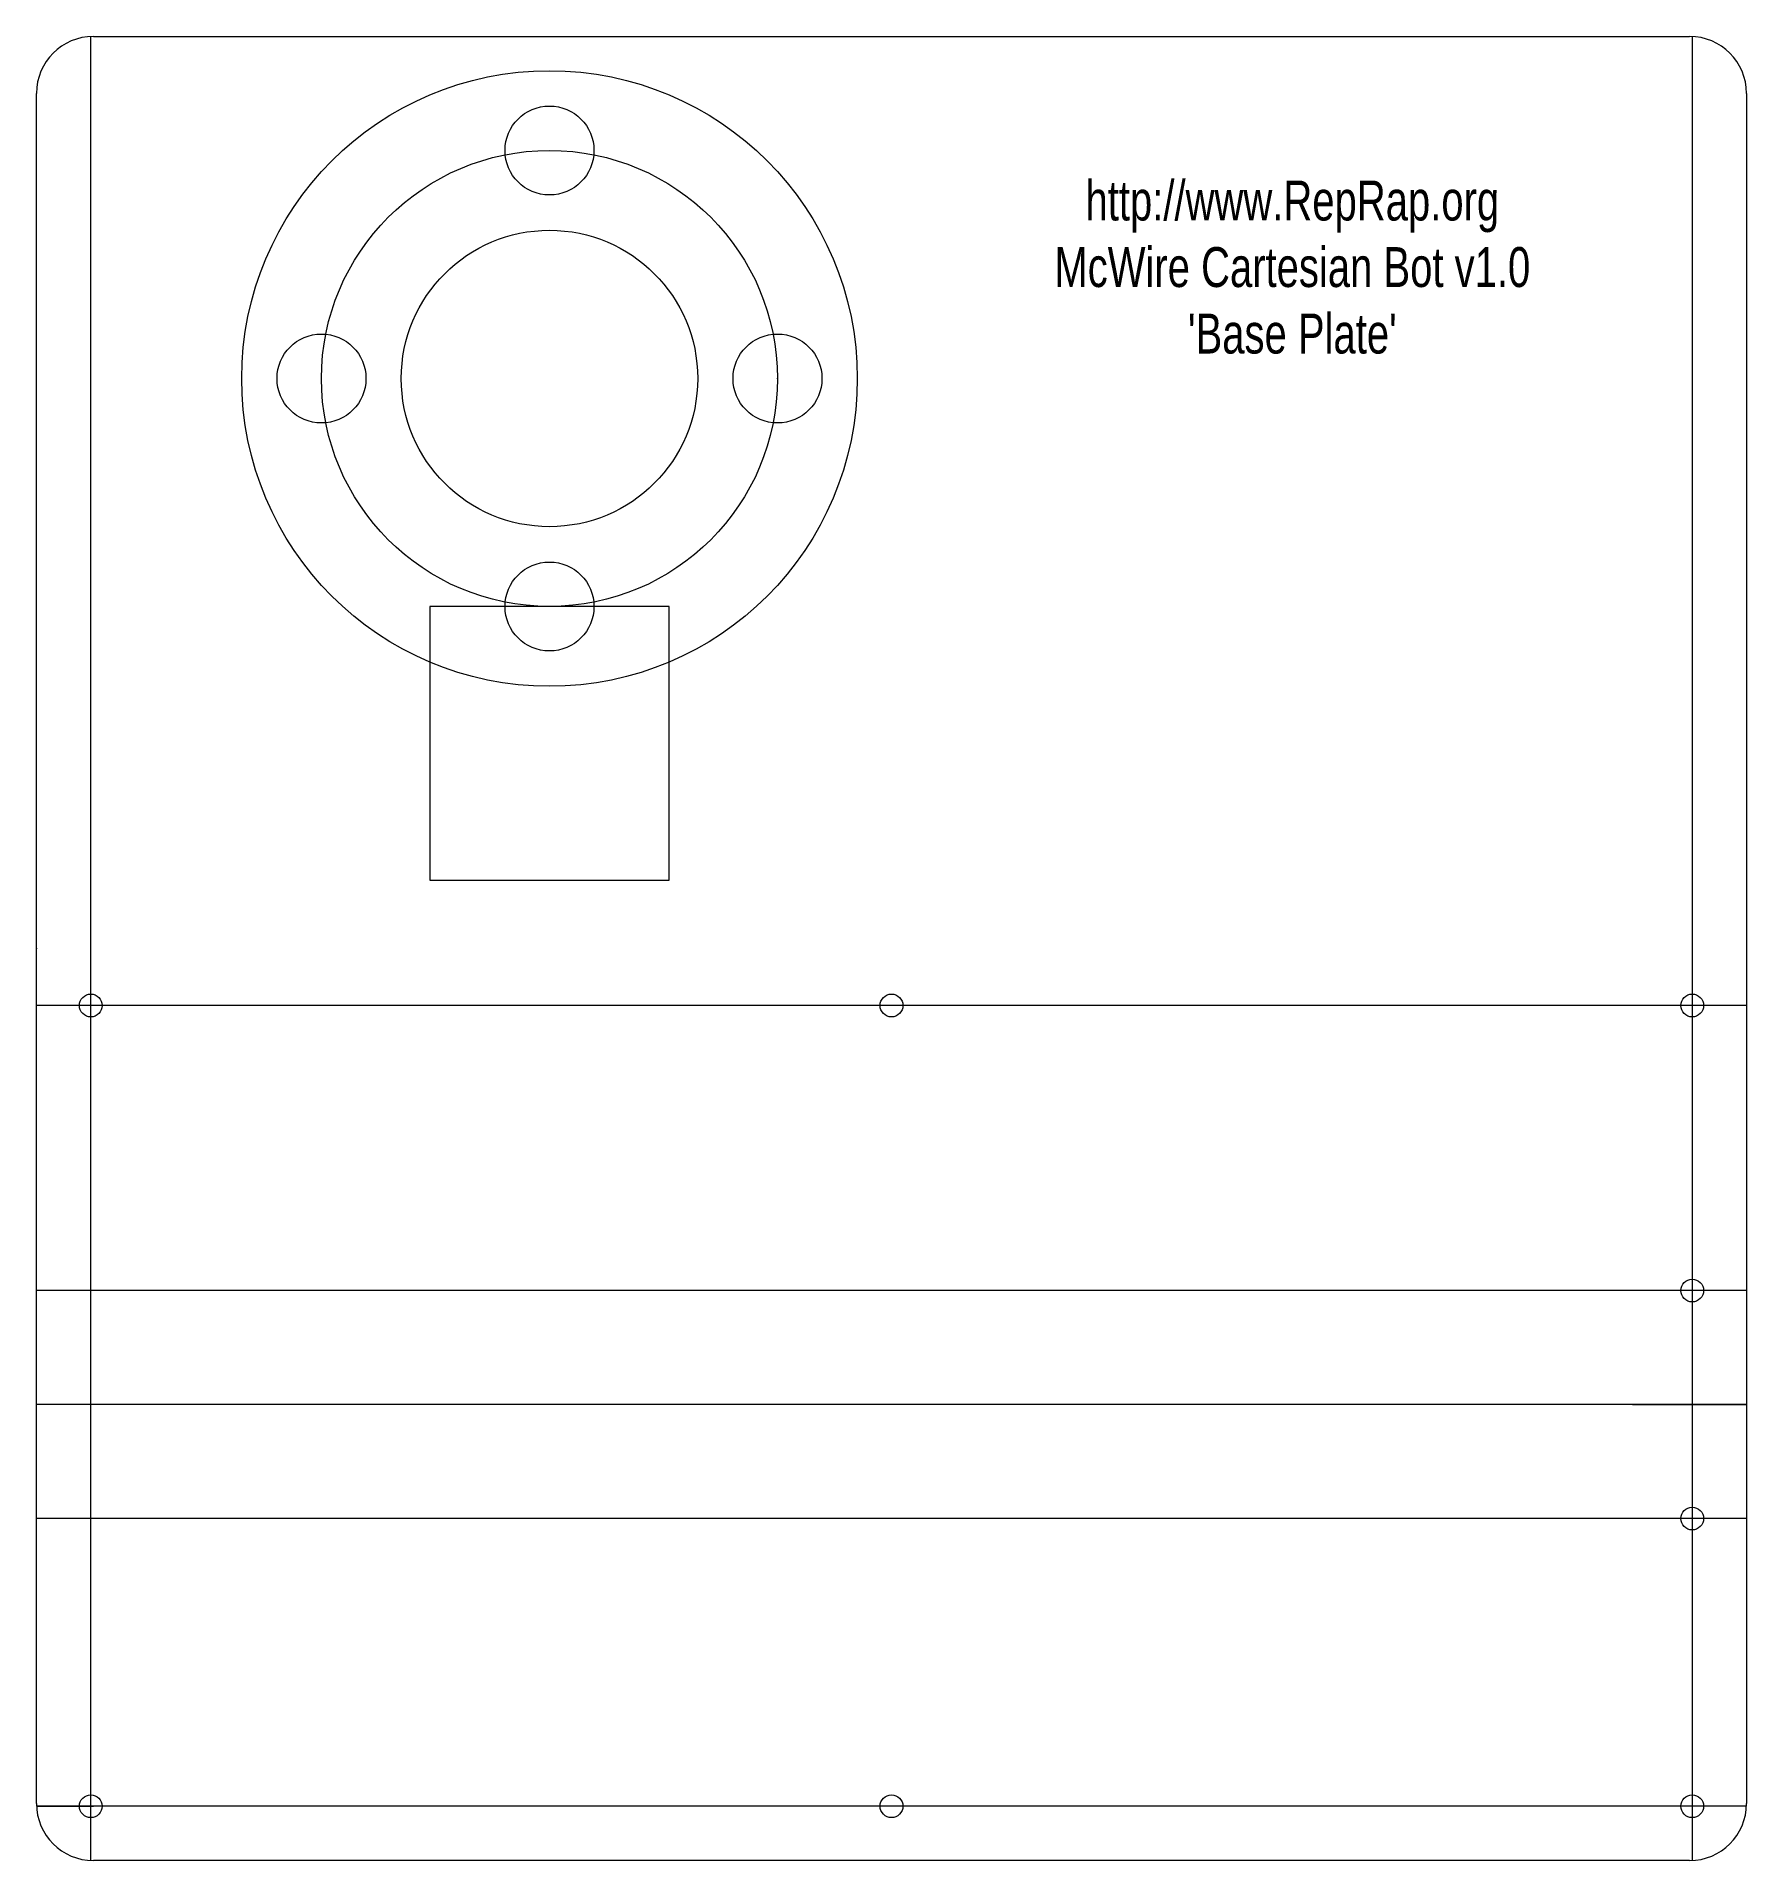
# Model space of a CAD drawing. Header units: millimetres. Extents: x 0 to 300, y -20 to 300.
import ezdxf

# ---------------------------------------------------------------- set-up
doc = ezdxf.new("R2010")
doc.units = ezdxf.units.MM
doc.layers.get('0').update_dxf_attribs({"linetype": 'CONTINUOUS', "lineweight": 0})
for name, color, linetype, lineweight in [('Cuts', 1, 'CONTINUOUS', 0), ('Drawing Structure', 4, 'CONTINUOUS', 0), ('Text', 4, 'CONTINUOUS', 0)]:
    doc.layers.add(name, color=color, linetype=linetype, lineweight=lineweight)
doc.styles.get("Standard").update_dxf_attribs({"font": 'txt', "width": 0.75})

msp = doc.modelspace()

# ---------------------------------------------------------------- linework, layer by layer
msp.add_point((130, 240))
at = {"layer": 'Cuts'}
for p, q in [((10, 300), (290, 300)), ((0, -10), (0, 290)), ((300, 290), (300, -10)), ((290, -20), (10, -20))]:
    msp.add_line(p, q, dxfattribs=at)
for centre, radius in [((90, 280), 7.8), ((50, 240), 7.8), ((130, 240), 7.8), ((90, 200), 7.8), ((9.525, 130), 2), ((150, 130), 2), ((290.475, 130), 2), ((290.475, 80), 2), ((290.475, 40), 2), ((9.525, -10.475), 2), ((150, -10.475), 2), ((290.475, -10.475), 2)]:
    msp.add_circle(centre, radius, dxfattribs=at)
for centre, start, end in [((10, 290), 90, 180), ((290, 290), 0, 90), ((10, -10), 180, 270), ((290, -10), 270, 0)]:
    msp.add_arc(centre, 10, start, end, dxfattribs=at)
msp.add_point((0, 140), dxfattribs=at)
at = {"layer": 'Drawing Structure'}
for p, q in [((9.525, -20), (9.525, 300)), ((290.475, 300), (290.475, -20)), ((111, 200), (69, 200)), ((69, 200), (69, 152)), ((111, 152), (111, 200)), ((69, 152), (111, 152)), ((300, 130), (0, 130)), ((300, 80), (0, 80)), ((300, 60), (0, 60)), ((280, 60), (300, 60)), ((300, 40), (0, 40)), ((300, -10.475), (0, -10.475)), ((0, -10.475), (10, -10.475)), ((0, -10.475), (10, -10.475))]:
    msp.add_line(p, q, dxfattribs=at)
for radius in [54, 40, 26]:
    msp.add_circle((90, 240), radius, dxfattribs=at)

# ---------------------------------------------------------------- texts
at = {"layer": 'Text', "insert": (220.319, 259.5), "char_height": 7, "width": 100, "attachment_point": 5}
msp.add_mtext("http://www.RepRap.org\\PMcWire\\~Cartesian\\~Bot\\~v1.0\\P'Base\\~Plate'", dxfattribs=at)

doc.saveas('drawing.dxf')
